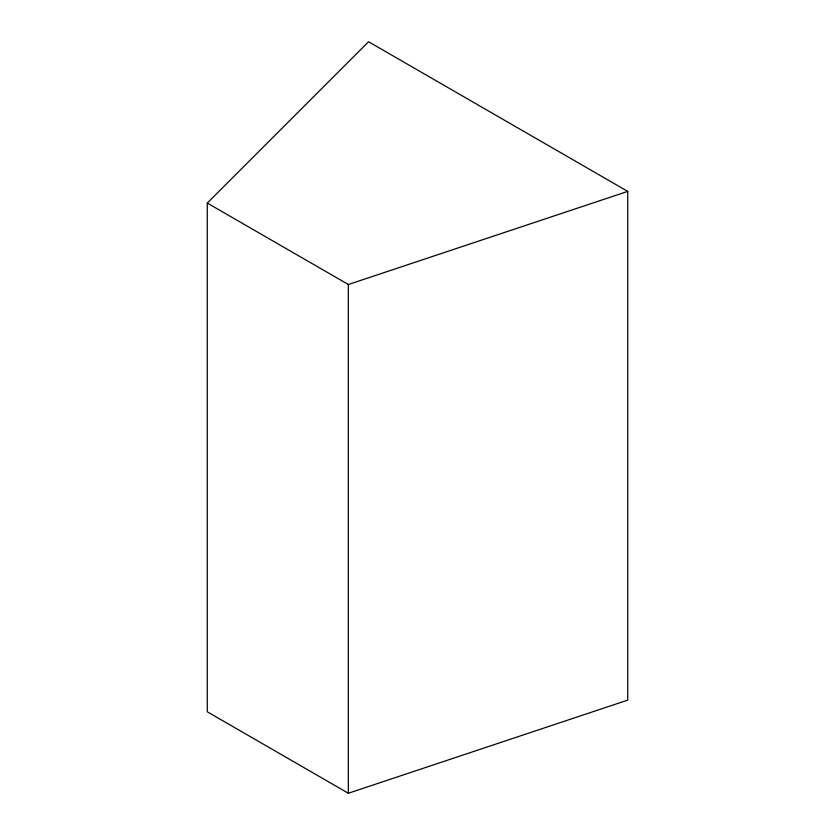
<?xml version="1.0" encoding="UTF-8"?>
<svg xmlns="http://www.w3.org/2000/svg" width="835" height="835" viewBox="0 0 835 835"><rect width="100%" height="100%" fill="white"/><g stroke="black" fill="none" stroke-linecap="round" stroke-linejoin="round"><path stroke-width="1.25" d="M207.268 203.062L368.569 41.75L627.732 191.382L627.732 700.116L348.341 793.25L207.268 711.796L207.268 203.062L348.341 284.505L627.732 191.382M348.341 284.505L348.341 793.25"/></g></svg>
